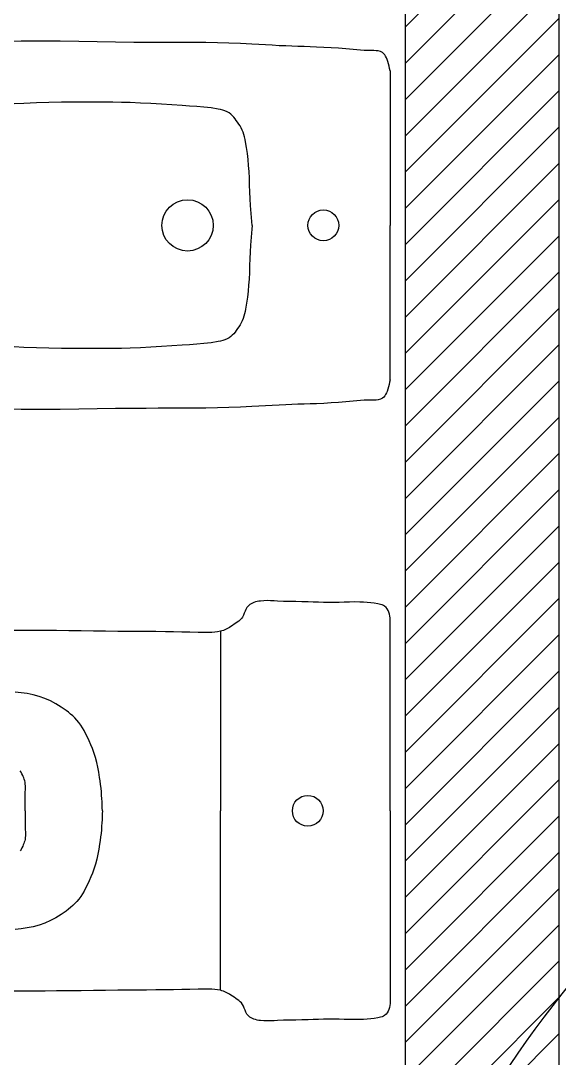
# Model space of a CAD drawing. Header units: millimetres. Extents: x -269 to 325, y -184 to 236.
# Drawn here: x -150.53 to -145.28, y 39.83 to 49.95 of the extents above; entities that cross this region are included whole.
import ezdxf

# ---------------------------------------------------------------- set-up
doc = ezdxf.new("R2010")
doc.units = ezdxf.units.MM
for name, color, linetype in [('Equipamiento', 8, 'Continuous'), ('Hatch', 8, 'Continuous'), ('muros', 5, 'Continuous')]:
    doc.layers.add(name, color=color, linetype=linetype)

# ---------------------------------------------------------------- blocks, each defined once
blk = doc.blocks.new('hhh')
for p, q in [((0.031169, 0.20248), (0.029926, 0.201845)), ((0.032669, 0.203104), (0.031169, 0.20248)), ((0.034202, 0.203608), (0.032669, 0.203104)), ((0.035762, 0.204006), (0.034202, 0.203608)), ((0.037345, 0.204313), (0.035762, 0.204006)), ((0.038951, 0.204545), (0.037345, 0.204313)), ((0.042274, 0.204827), (0.038951, 0.204545)), ((0.045593, 0.2049), (0.042274, 0.204827)), ((0.048915, 0.204825), (0.045593, 0.2049)), ((0.052234, 0.204665), (0.048915, 0.204825)), ((0.055553, 0.204484), (0.052234, 0.204665)), ((0.061512, 0.204234), (0.055553, 0.204484)), ((0.067474, 0.204074), (0.061512, 0.204234)), ((0.073436, 0.203964), (0.067474, 0.204074)), ((0.079399, 0.203864), (0.073436, 0.203964)), ((0.085361, 0.203735), (0.079399, 0.203864)), ((0.0904, 0.203584), (0.085361, 0.203735)), ((0.095439, 0.203417), (0.0904, 0.203584)), ((0.100479, 0.203266), (0.095439, 0.203417)), ((0.105522, 0.203165), (0.100479, 0.203266)), ((0.110565, 0.203147), (0.105522, 0.203165)), ((0.115646, 0.20323), (0.110565, 0.203147)), ((0.120723, 0.203372), (0.115646, 0.20323)), ((0.125801, 0.203513), (0.120723, 0.203372)), ((0.130882, 0.203596), (0.125801, 0.203513)), ((0.135963, 0.203561), (0.130882, 0.203596)), ((0.139465, 0.203439), (0.135963, 0.203561)), ((0.142959, 0.203223), (0.139465, 0.203439)), ((0.146442, 0.202903), (0.142959, 0.203223)), ((0.149917, 0.202468), (0.146442, 0.202903)), ((0.153377, 0.201907), (0.149917, 0.202468)), ((0.02325, 0.192556), (0.022476, 0.190627)), ((0.02396, 0.194513), (0.02325, 0.192556)), ((0.024761, 0.196429), (0.02396, 0.194513)), ((0.025806, 0.198234), (0.024761, 0.196429)), ((0.026683, 0.199328), (0.025806, 0.198234)), ((0.027671, 0.200284), (0.026683, 0.199328)), ((0.028759, 0.201119), (0.027671, 0.200284)), ((0.029926, 0.201845), (0.028759, 0.201119)), ((0.154769, 0.201637), (0.153377, 0.201907)), ((0.156143, 0.201308), (0.154769, 0.201637)), ((0.157482, 0.20088), (0.156143, 0.201308)), ((0.158771, 0.200311), (0.157482, 0.20088)), ((0.159996, 0.199562), (0.158771, 0.200311)), ((0.16143, 0.198312), (0.159996, 0.199562)), ((0.162567, 0.196881), (0.16143, 0.198312)), ((0.163452, 0.1953), (0.162567, 0.196881)), ((0.164135, 0.193597), (0.163452, 0.1953)), ((0.164665, 0.191801), (0.164135, 0.193597)), ((0.01493, 0.182942), (0.013374, 0.181834)), ((0.016376, 0.183961), (0.01493, 0.182942)), ((0.017799, 0.185007), (0.016376, 0.183961)), ((0.019153, 0.18613), (0.017799, 0.185007)), ((0.020397, 0.187377), (0.019153, 0.18613)), ((0.021484, 0.188798), (0.020397, 0.187377)), ((0.022476, 0.190627), (0.021484, 0.188798)), ((0.165077, 0.189904), (0.164665, 0.191801)), ((0.165344, 0.187998), (0.165077, 0.189904)), ((0.165275, 0.182224), (0.165443, 0.184158)), ((0.165275, 0.182224), (0.165275, 0.182224)), ((0.165275, 0), (0.165275, 0.182224)), ((0.165466, 0.186083), (0.165344, 0.187998)), ((0.165443, 0.184158), (0.165466, 0.186083)), ((-0.192818, 0.175802), (-0.203816, 0.175876)), ((-0.181817, 0.175762), (-0.192818, 0.175802)), ((-0.170815, 0.175729), (-0.181817, 0.175762)), ((-0.159813, 0.175673), (-0.170815, 0.175729)), ((-0.147851, 0.175565), (-0.159813, 0.175673)), ((-0.135891, 0.17542), (-0.147851, 0.175565)), ((-0.123929, 0.175259), (-0.135891, 0.17542)), ((-0.111969, 0.175104), (-0.123929, 0.175259)), ((-0.100007, 0.174976), (-0.111969, 0.175104)), ((-0.090725, 0.174905), (-0.100007, 0.174976)), ((-0.081444, 0.174845), (-0.090725, 0.174905)), ((-0.072163, 0.174781), (-0.081444, 0.174845)), ((-0.062882, 0.174693), (-0.072163, 0.174781)), ((-0.053601, 0.174566), (-0.062882, 0.174693)), ((-0.045678, 0.174419), (-0.053601, 0.174566)), ((-0.037758, 0.174254), (-0.045678, 0.174419)), ((-0.029839, 0.174097), (-0.037758, 0.174254)), ((-0.021916, 0.17397), (-0.029839, 0.174097)), ((-0.013993, 0.173899), (-0.021916, 0.17397)), ((-0.011178, 0.1739), (-0.013993, 0.173899)), ((-0.008366, 0.173961), (-0.011178, 0.1739)), ((-0.005562, 0.174133), (-0.008366, 0.173961)), ((-0.002774, 0.174468), (-0.005562, 0.174133)), ((0, 0.175017), (-0.002774, 0.174468)), ((0.001449, 0.175408), (0, 0.175017)), ((0, 0.175017), (0, 0)), ((0.002872, 0.175869), (0.001449, 0.175408)), ((0.004264, 0.1764), (0.002872, 0.175869)), ((0.005634, 0.177003), (0.004264, 0.1764)), ((0.006977, 0.177675), (0.005634, 0.177003)), ((0.008636, 0.178623), (0.006977, 0.177675)), ((0.010246, 0.17965), (0.008636, 0.178623)), ((0.011821, 0.180728), (0.010246, 0.17965)), ((0.013374, 0.181834), (0.011821, 0.180728)), ((-0.19418, 0.115098), (-0.200036, 0.115751)), ((-0.188359, 0.114237), (-0.19418, 0.115098)), ((-0.182583, 0.113077), (-0.188359, 0.114237)), ((-0.176873, 0.111528), (-0.182583, 0.113077)), ((-0.171223, 0.109511), (-0.176873, 0.111528)), ((-0.165787, 0.107088), (-0.171223, 0.109511)), ((-0.160542, 0.104296), (-0.165787, 0.107088)), ((-0.155472, 0.101171), (-0.160542, 0.104296)), ((-0.150559, 0.097748), (-0.155472, 0.101171)), ((-0.148316, 0.096053), (-0.150559, 0.097748)), ((-0.14613, 0.094291), (-0.148316, 0.096053)), ((-0.144017, 0.092446), (-0.14613, 0.094291)), ((-0.141995, 0.090501), (-0.144017, 0.092446)), ((-0.14008, 0.088436), (-0.141995, 0.090501)), ((-0.138112, 0.086025), (-0.14008, 0.088436)), ((-0.136303, 0.083509), (-0.138112, 0.086025)), ((-0.134629, 0.080906), (-0.136303, 0.083509)), ((-0.133061, 0.078233), (-0.134629, 0.080906)), ((-0.131569, 0.075507), (-0.133061, 0.078233)), ((-0.1297, 0.071864), (-0.131569, 0.075507)), ((-0.127942, 0.068173), (-0.1297, 0.071864)), ((-0.126305, 0.06443), (-0.127942, 0.068173)), ((-0.124791, 0.060632), (-0.126305, 0.06443)), ((-0.123414, 0.056775), (-0.124791, 0.060632)), ((-0.121933, 0.052028), (-0.123414, 0.056775)), ((-0.120652, 0.047235), (-0.121933, 0.052028)), ((-0.119549, 0.042399), (-0.120652, 0.047235)), ((-0.118611, 0.037526), (-0.119549, 0.042399)), ((-0.194375, 0.03759), (-0.195275, 0.039001)), ((-0.193566, 0.036113), (-0.194375, 0.03759)), ((-0.19283, 0.034591), (-0.193566, 0.036113)), ((-0.192261, 0.033315), (-0.19283, 0.034591)), ((-0.191735, 0.032024), (-0.192261, 0.033315)), ((-0.191273, 0.030712), (-0.191735, 0.032024)), ((-0.19088, 0.029375), (-0.191273, 0.030712)), ((-0.11781, 0.032622), (-0.118611, 0.037526)), ((-0.11731, 0.029077), (-0.11781, 0.032622)), ((-0.190571, 0.02801), (-0.19088, 0.029375)), ((-0.190308, 0.026136), (-0.190571, 0.02801)), ((-0.19019, 0.024258), (-0.190308, 0.026136)), ((-0.190293, 0.018612), (-0.190224, 0.020495)), ((-0.190224, 0.020495), (-0.190178, 0.022378)), ((-0.190178, 0.022378), (-0.19019, 0.024258)), ((-0.116868, 0.025526), (-0.11731, 0.029077)), ((-0.116482, 0.021968), (-0.116868, 0.025526)), ((-0.116147, 0.018405), (-0.116482, 0.021968)), ((-0.190442, 0.008168), (-0.190423, 0.010211)), ((-0.190423, 0.010211), (-0.190407, 0.011891)), ((-0.190407, 0.011891), (-0.190392, 0.013571)), ((-0.190392, 0.013571), (-0.190373, 0.015252)), ((-0.190373, 0.015252), (-0.190339, 0.016932)), ((-0.190339, 0.016932), (-0.190293, 0.018612)), ((-0.11586, 0.014837), (-0.116147, 0.018405)), ((-0.115658, 0.011872), (-0.11586, 0.014837)), ((-0.115483, 0.008907), (-0.115658, 0.011872)), ((-0.190552, 0.000001), (-0.190518, 0.002042)), ((-0.190552, 0.000001), (-0.190518, -0.002041)), ((-0.190552, 0.000001), (-0.190552, 0.000001)), ((-0.190552, 0.000001), (-0.190552, 0.000001)), ((-0.190518, 0.002042), (-0.190491, 0.004085)), ((-0.190491, 0.004085), (-0.190464, 0.006127)), ((-0.190464, 0.006127), (-0.190442, 0.008168)), ((-0.115342, 0.005939), (-0.115483, 0.008907)), ((-0.115227, 0.00297), (-0.115342, 0.005939)), ((-0.115147, 0), (-0.115227, 0.00297)), ((-0.115147, 0), (-0.115227, -0.00297)), ((-0.115147, 0), (-0.115147, 0)), ((-0.115147, 0), (-0.115147, 0)), ((-0.000004, -0.175016), (0, 0)), ((0.165275, 0), (0.165275, -0.182226)), ((-0.190518, -0.002041), (-0.190491, -0.004083)), ((-0.190491, -0.004083), (-0.190464, -0.006126)), ((-0.190464, -0.006126), (-0.190442, -0.008168)), ((-0.190442, -0.008168), (-0.190423, -0.01021)), ((-0.115483, -0.008906), (-0.115658, -0.011872)), ((-0.115342, -0.005939), (-0.115483, -0.008906)), ((-0.115227, -0.00297), (-0.115342, -0.005939)), ((-0.190423, -0.01021), (-0.190407, -0.01189)), ((-0.190407, -0.01189), (-0.190392, -0.013571)), ((-0.190392, -0.013571), (-0.190373, -0.01525)), ((-0.190373, -0.01525), (-0.190339, -0.01693)), ((-0.190339, -0.01693), (-0.190293, -0.01861)), ((-0.190293, -0.01861), (-0.190224, -0.020494)), ((-0.116147, -0.018405), (-0.116482, -0.021968)), ((-0.11586, -0.014837), (-0.116147, -0.018405)), ((-0.115658, -0.011872), (-0.11586, -0.014837)), ((-0.19088, -0.029374), (-0.191273, -0.030711)), ((-0.190571, -0.028009), (-0.19088, -0.029374)), ((-0.190308, -0.026135), (-0.190571, -0.028009)), ((-0.19019, -0.024257), (-0.190308, -0.026135)), ((-0.190224, -0.020494), (-0.190178, -0.022376)), ((-0.190178, -0.022376), (-0.19019, -0.024257)), ((-0.11731, -0.029076), (-0.11781, -0.032621)), ((-0.116868, -0.025525), (-0.11731, -0.029076)), ((-0.116482, -0.021968), (-0.116868, -0.025525)), ((-0.194375, -0.037588), (-0.195275, -0.039)), ((-0.193566, -0.036112), (-0.194375, -0.037588)), ((-0.19283, -0.03459), (-0.193566, -0.036112)), ((-0.192261, -0.033314), (-0.19283, -0.03459)), ((-0.191735, -0.032023), (-0.192261, -0.033314)), ((-0.191273, -0.030711), (-0.191735, -0.032023)), ((-0.118611, -0.037526), (-0.119549, -0.042398)), ((-0.11781, -0.032621), (-0.118611, -0.037526)), ((-0.120652, -0.047234), (-0.12193, -0.052028)), ((-0.119549, -0.042398), (-0.120652, -0.047234)), ((-0.124791, -0.060632), (-0.126305, -0.06443)), ((-0.123414, -0.056775), (-0.124791, -0.060632)), ((-0.12193, -0.052028), (-0.123414, -0.056775)), ((-0.127942, -0.068173), (-0.1297, -0.071864)), ((-0.126305, -0.06443), (-0.127942, -0.068173)), ((-0.134629, -0.080905), (-0.136303, -0.083508)), ((-0.133061, -0.078232), (-0.134629, -0.080905)), ((-0.131569, -0.075506), (-0.133061, -0.078232)), ((-0.1297, -0.071864), (-0.131569, -0.075506)), ((-0.141995, -0.0905), (-0.144017, -0.092446)), ((-0.14008, -0.088435), (-0.141995, -0.0905)), ((-0.138112, -0.086024), (-0.14008, -0.088435)), ((-0.136303, -0.083508), (-0.138112, -0.086024)), ((-0.150559, -0.097747), (-0.155472, -0.10117)), ((-0.148316, -0.096052), (-0.150559, -0.097747)), ((-0.14613, -0.094291), (-0.148316, -0.096052)), ((-0.144017, -0.092446), (-0.14613, -0.094291)), ((-0.171227, -0.10951), (-0.176877, -0.111527)), ((-0.165787, -0.107087), (-0.171227, -0.10951)), ((-0.160542, -0.104296), (-0.165787, -0.107087)), ((-0.155472, -0.10117), (-0.160542, -0.104296)), ((-0.19418, -0.115097), (-0.200039, -0.115749)), ((-0.188359, -0.114236), (-0.19418, -0.115097)), ((-0.182587, -0.113076), (-0.188359, -0.114236)), ((-0.176877, -0.111527), (-0.182587, -0.113076)), ((-0.192818, -0.175801), (-0.203816, -0.175875)), ((-0.181817, -0.175762), (-0.192818, -0.175801)), ((-0.170815, -0.175728), (-0.181817, -0.175762)), ((-0.159813, -0.175672), (-0.170815, -0.175728)), ((-0.147851, -0.175565), (-0.159813, -0.175672)), ((-0.135891, -0.17542), (-0.147851, -0.175565)), ((-0.123929, -0.175258), (-0.135891, -0.17542)), ((-0.111969, -0.175103), (-0.123929, -0.175258)), ((-0.100007, -0.174976), (-0.111969, -0.175103)), ((-0.090725, -0.174904), (-0.100007, -0.174976)), ((-0.081444, -0.174845), (-0.090725, -0.174904)), ((-0.072163, -0.17478), (-0.081444, -0.174845)), ((-0.062882, -0.174693), (-0.072163, -0.17478)), ((-0.053601, -0.174566), (-0.062882, -0.174693)), ((-0.045678, -0.174418), (-0.053601, -0.174566)), ((-0.037758, -0.174253), (-0.045678, -0.174418)), ((-0.029839, -0.174095), (-0.037758, -0.174253)), ((-0.021916, -0.17397), (-0.029839, -0.174095)), ((-0.013993, -0.173899), (-0.021916, -0.17397)), ((-0.011178, -0.1739), (-0.013993, -0.173899)), ((-0.008366, -0.173961), (-0.011178, -0.1739)), ((-0.005566, -0.174133), (-0.008366, -0.173961)), ((-0.002778, -0.174468), (-0.005566, -0.174133)), ((-0.000004, -0.175016), (-0.002778, -0.174468)), ((0.001445, -0.175407), (-0.000004, -0.175016)), ((0.002868, -0.175869), (0.001445, -0.175407)), ((0.004264, -0.1764), (0.002868, -0.175869)), ((0.005634, -0.177002), (0.004264, -0.1764)), ((0.006977, -0.177675), (0.005634, -0.177002)), ((0.008636, -0.178623), (0.006977, -0.177675)), ((0.010246, -0.17965), (0.008636, -0.178623)), ((0.011821, -0.180728), (0.010246, -0.17965)), ((0.013374, -0.181834), (0.011821, -0.180728)), ((0.01493, -0.182942), (0.013374, -0.181834)), ((0.016376, -0.18396), (0.01493, -0.182942)), ((0.017799, -0.185007), (0.016376, -0.18396)), ((0.019153, -0.18613), (0.017799, -0.185007)), ((0.020397, -0.187377), (0.019153, -0.18613)), ((0.021484, -0.188798), (0.020397, -0.187377)), ((0.022476, -0.190627), (0.021484, -0.188798)), ((0.023246, -0.192556), (0.022476, -0.190627)), ((0.164661, -0.191802), (0.164131, -0.193597)), ((0.165073, -0.189905), (0.164661, -0.191802)), ((0.16534, -0.187999), (0.165073, -0.189905)), ((0.165275, -0.182226), (0.165439, -0.184159)), ((0.165275, -0.182226), (0.165275, -0.182226)), ((0.165462, -0.186084), (0.16534, -0.187999)), ((0.165439, -0.184159), (0.165462, -0.186084)), ((0.02396, -0.194513), (0.023246, -0.192556)), ((0.024761, -0.196429), (0.02396, -0.194513)), ((0.025802, -0.198234), (0.024761, -0.196429)), ((0.026683, -0.199328), (0.025802, -0.198234)), ((0.027671, -0.200285), (0.026683, -0.199328)), ((0.028755, -0.201119), (0.027671, -0.200285)), ((0.029926, -0.201846), (0.028755, -0.201119)), ((0.031169, -0.20248), (0.029926, -0.201846)), ((0.153377, -0.201907), (0.149917, -0.202468)), ((0.154769, -0.201638), (0.153377, -0.201907)), ((0.156147, -0.201309), (0.154769, -0.201638)), ((0.157482, -0.200881), (0.156147, -0.201309)), ((0.158771, -0.200312), (0.157482, -0.200881)), ((0.159996, -0.199563), (0.158771, -0.200312)), ((0.16143, -0.198312), (0.159996, -0.199563)), ((0.162567, -0.196882), (0.16143, -0.198312)), ((0.163452, -0.1953), (0.162567, -0.196882)), ((0.164131, -0.193597), (0.163452, -0.1953)), ((0.032669, -0.203103), (0.031169, -0.20248)), ((0.034202, -0.203607), (0.032669, -0.203103)), ((0.035762, -0.204006), (0.034202, -0.203607)), ((0.037345, -0.204314), (0.035762, -0.204006)), ((0.038951, -0.204545), (0.037345, -0.204314)), ((0.042274, -0.204828), (0.038951, -0.204545)), ((0.045593, -0.204901), (0.042274, -0.204828)), ((0.048915, -0.204826), (0.045593, -0.204901)), ((0.052234, -0.204666), (0.048915, -0.204826)), ((0.055553, -0.204484), (0.052234, -0.204666)), ((0.061512, -0.204234), (0.055553, -0.204484)), ((0.06747, -0.204074), (0.061512, -0.204234)), ((0.073432, -0.203964), (0.06747, -0.204074)), ((0.079395, -0.203864), (0.073432, -0.203964)), ((0.085357, -0.203735), (0.079395, -0.203864)), ((0.090396, -0.203584), (0.085357, -0.203735)), ((0.095439, -0.203417), (0.090396, -0.203584)), ((0.100479, -0.203266), (0.095439, -0.203417)), ((0.105522, -0.203165), (0.100479, -0.203266)), ((0.110565, -0.203147), (0.105522, -0.203165)), ((0.115646, -0.203231), (0.110565, -0.203147)), ((0.120723, -0.203372), (0.115646, -0.203231)), ((0.125801, -0.203514), (0.120723, -0.203372)), ((0.130882, -0.203596), (0.125801, -0.203514)), ((0.135963, -0.203561), (0.130882, -0.203596)), ((0.139465, -0.20344), (0.135963, -0.203561)), ((0.142959, -0.203224), (0.139465, -0.20344)), ((0.146442, -0.202904), (0.142959, -0.203224)), ((0.149917, -0.202468), (0.146442, -0.202904))]:
    blk.add_line(p, q)
blk.add_circle((0.085075, 0), 0.015)
blk = doc.blocks.new('dgfd')
for p, q in [((-0.359597, 0.17945), (-0.369679, 0.179153)), ((-0.349511, 0.179603), (-0.359597, 0.17945)), ((-0.339417, 0.179648), (-0.349511, 0.179603)), ((-0.321457, 0.179551), (-0.339417, 0.179648)), ((-0.303498, 0.179305), (-0.321457, 0.179551)), ((-0.285538, 0.178988), (-0.303498, 0.179305)), ((-0.267582, 0.17868), (-0.285538, 0.178988)), ((-0.249623, 0.178461), (-0.267582, 0.17868)), ((-0.237862, 0.178395), (-0.249623, 0.178461)), ((-0.226101, 0.178372), (-0.237862, 0.178395)), ((-0.214344, 0.178363), (-0.226101, 0.178372)), ((-0.202584, 0.17834), (-0.214344, 0.178363)), ((-0.190823, 0.178275), (-0.202584, 0.17834)), ((-0.179581, 0.178147), (-0.190823, 0.178275)), ((-0.168339, 0.177941), (-0.179581, 0.178147)), ((-0.157101, 0.17764), (-0.168339, 0.177941)), ((-0.145863, 0.177234), (-0.157101, 0.17764)), ((-0.134633, 0.176707), (-0.145863, 0.177234)), ((-0.128033, 0.17634), (-0.134633, 0.176707)), ((-0.121437, 0.17595), (-0.128033, 0.17634)), ((-0.114842, 0.175562), (-0.121437, 0.17595)), ((-0.108242, 0.175202), (-0.114842, 0.175562)), ((-0.101643, 0.174891), (-0.108242, 0.175202)), ((-0.095684, 0.174667), (-0.101643, 0.174891)), ((-0.089726, 0.17448), (-0.095684, 0.174667)), ((-0.083767, 0.174304), (-0.089726, 0.17448)), ((-0.077809, 0.174118), (-0.083767, 0.174304)), ((-0.07185, 0.173895), (-0.077809, 0.174118)), ((-0.064682, 0.173553), (-0.07185, 0.173895)), ((-0.057522, 0.173131), (-0.064682, 0.173553)), ((-0.050366, 0.172637), (-0.057522, 0.173131)), ((-0.043213, 0.172079), (-0.050366, 0.172637)), ((-0.036065, 0.171461), (-0.043213, 0.172079)), ((-0.032433, 0.171133), (-0.036065, 0.171461)), ((-0.028798, 0.170825), (-0.032433, 0.171133)), ((-0.025162, 0.170569), (-0.028798, 0.170825)), ((-0.021523, 0.170397), (-0.025162, 0.170569)), ((-0.017872, 0.170343), (-0.021523, 0.170397)), ((-0.015725, 0.170364), (-0.017872, 0.170343)), ((-0.013588, 0.170321), (-0.015725, 0.170364)), ((-0.011486, 0.170081), (-0.013588, 0.170321)), ((-0.009442, 0.169508), (-0.011486, 0.170081)), ((-0.007485, 0.168474), (-0.009442, 0.169508)), ((-0.006199, 0.167406), (-0.007485, 0.168474)), ((-0.00515, 0.166174), (-0.006199, 0.167406)), ((-0.004288, 0.164814), (-0.00515, 0.166174)), ((-0.003563, 0.163359), (-0.004288, 0.164814)), ((-0.002926, 0.161844), (-0.003563, 0.163359)), ((-0.002121, 0.159657), (-0.002926, 0.161844)), ((-0.001427, 0.157442), (-0.002121, 0.159657)), ((-0.00084, 0.155198), (-0.001427, 0.157442)), ((-0.000367, 0.152926), (-0.00084, 0.155198)), ((0, 0.150625), (-0.000367, 0.152926)), ((0, 0.150625), (0, 0.150625)), ((0, 0.150625), (0, 0)), ((-0.357014, 0.118962), (-0.366566, 0.118355)), ((-0.34478, 0.119517), (-0.357014, 0.118962)), ((-0.332539, 0.119864), (-0.34478, 0.119517)), ((-0.320298, 0.120053), (-0.332539, 0.119864)), ((-0.308052, 0.120135), (-0.320298, 0.120053)), ((-0.295807, 0.12016), (-0.308052, 0.120135)), ((-0.287327, 0.120165), (-0.295807, 0.12016)), ((-0.278843, 0.120144), (-0.287327, 0.120165)), ((-0.270363, 0.120073), (-0.278843, 0.120144)), ((-0.261887, 0.119928), (-0.270363, 0.120073)), ((-0.253407, 0.119684), (-0.261887, 0.119928)), ((-0.243241, 0.119244), (-0.253407, 0.119684)), ((-0.233086, 0.118679), (-0.243241, 0.119244)), ((-0.222931, 0.118041), (-0.233086, 0.118679)), ((-0.21278, 0.117381), (-0.222931, 0.118041)), ((-0.202626, 0.11675), (-0.21278, 0.117381)), ((-0.195565, 0.116337), (-0.202626, 0.11675)), ((-0.188504, 0.115877), (-0.195565, 0.116337)), ((-0.181462, 0.115278), (-0.188504, 0.115877)), ((-0.174439, 0.114455), (-0.181462, 0.115278)), ((-0.167447, 0.11332), (-0.174439, 0.114455)), ((-0.165234, 0.112873), (-0.167447, 0.11332)), ((-0.163048, 0.112336), (-0.165234, 0.112873)), ((-0.160916, 0.111656), (-0.163048, 0.112336)), ((-0.158852, 0.110778), (-0.160916, 0.111656)), ((-0.156872, 0.109651), (-0.158852, 0.110778)), ((-0.15524, 0.108433), (-0.156872, 0.109651)), ((-0.153759, 0.107068), (-0.15524, 0.108433)), ((-0.152401, 0.105588), (-0.153759, 0.107068)), ((-0.151131, 0.104023), (-0.152401, 0.105588)), ((-0.149918, 0.102405), (-0.151131, 0.104023)), ((-0.148629, 0.100604), (-0.149918, 0.102405)), ((-0.147389, 0.098772), (-0.148629, 0.100604)), ((-0.146222, 0.096897), (-0.147389, 0.098772)), ((-0.145146, 0.094965), (-0.146222, 0.096897)), ((-0.144181, 0.092967), (-0.145146, 0.094965)), ((-0.143284, 0.09075), (-0.144181, 0.092967)), ((-0.142533, 0.088492), (-0.143284, 0.09075)), ((-0.141892, 0.0862), (-0.142533, 0.088492)), ((-0.141343, 0.083882), (-0.141892, 0.0862)), ((-0.140854, 0.081546), (-0.141343, 0.083882)), ((-0.139821, 0.075782), (-0.140854, 0.081546)), ((-0.138993, 0.069995), (-0.139821, 0.075782)), ((-0.138337, 0.064187), (-0.138993, 0.069995)), ((-0.137829, 0.058361), (-0.138337, 0.064187)), ((-0.137444, 0.052522), (-0.137829, 0.058361)), ((-0.13712, 0.045883), (-0.137444, 0.052522)), ((-0.136872, 0.039239), (-0.13712, 0.045883)), ((-0.136647, 0.032595), (-0.136872, 0.039239)), ((-0.136391, 0.025953), (-0.136647, 0.032595)), ((-0.136063, 0.019313), (-0.136391, 0.025953)), ((-0.135815, 0.015443), (-0.136063, 0.019313)), ((-0.135525, 0.011577), (-0.135815, 0.015443)), ((-0.135193, 0.007715), (-0.135525, 0.011577)), ((-0.134816, 0.003855), (-0.135193, 0.007715)), ((-0.134396, 0), (-0.134816, 0.003855)), ((-0.134396, 0), (-0.134816, -0.003854)), ((-0.134396, 0), (-0.134396, 0)), ((-0.134396, 0), (-0.134396, 0)), ((0, -0.150624), (0, 0)), ((-0.135193, -0.007714), (-0.135525, -0.011576)), ((-0.134816, -0.003854), (-0.135193, -0.007714)), ((-0.136063, -0.019312), (-0.136391, -0.025952)), ((-0.135815, -0.015442), (-0.136063, -0.019312)), ((-0.135525, -0.011576), (-0.135815, -0.015442)), ((-0.136391, -0.025952), (-0.136647, -0.032594)), ((-0.136872, -0.039239), (-0.13712, -0.045881)), ((-0.136647, -0.032594), (-0.136872, -0.039239)), ((-0.13712, -0.045881), (-0.137444, -0.052521)), ((-0.137829, -0.058361), (-0.138337, -0.064186)), ((-0.137444, -0.052521), (-0.137829, -0.058361)), ((-0.138993, -0.069994), (-0.139821, -0.075781)), ((-0.138337, -0.064186), (-0.138993, -0.069994)), ((-0.139821, -0.075781), (-0.140854, -0.081545)), ((-0.143284, -0.090749), (-0.144181, -0.092967)), ((-0.142529, -0.088491), (-0.143284, -0.090749)), ((-0.141892, -0.086199), (-0.142529, -0.088491)), ((-0.141343, -0.083881), (-0.141892, -0.086199)), ((-0.140854, -0.081545), (-0.141343, -0.083881)), ((-0.148629, -0.100604), (-0.149918, -0.102404)), ((-0.147389, -0.098772), (-0.148629, -0.100604)), ((-0.146222, -0.096896), (-0.147389, -0.098772)), ((-0.145146, -0.094965), (-0.146222, -0.096896)), ((-0.144181, -0.092967), (-0.145146, -0.094965)), ((-0.158852, -0.110777), (-0.160916, -0.111654)), ((-0.156872, -0.10965), (-0.158852, -0.110777)), ((-0.15524, -0.108433), (-0.156872, -0.10965)), ((-0.153759, -0.107068), (-0.15524, -0.108433)), ((-0.152401, -0.105588), (-0.153759, -0.107068)), ((-0.151131, -0.104022), (-0.152401, -0.105588)), ((-0.149918, -0.102404), (-0.151131, -0.104022)), ((-0.357014, -0.11896), (-0.366566, -0.118353)), ((-0.34478, -0.119516), (-0.357014, -0.11896)), ((-0.332539, -0.119862), (-0.34478, -0.119516)), ((-0.320298, -0.120051), (-0.332539, -0.119862)), ((-0.308052, -0.120133), (-0.320298, -0.120051)), ((-0.295807, -0.120159), (-0.308052, -0.120133)), ((-0.287327, -0.120164), (-0.295807, -0.120159)), ((-0.278847, -0.120143), (-0.287327, -0.120164)), ((-0.270367, -0.120072), (-0.278847, -0.120143)), ((-0.261887, -0.119926), (-0.270367, -0.120072)), ((-0.253411, -0.119682), (-0.261887, -0.119926)), ((-0.243245, -0.119242), (-0.253411, -0.119682)), ((-0.233086, -0.118678), (-0.243245, -0.119242)), ((-0.222931, -0.118041), (-0.233086, -0.118678)), ((-0.21278, -0.117381), (-0.222931, -0.118041)), ((-0.202626, -0.116749), (-0.21278, -0.117381)), ((-0.195565, -0.116337), (-0.202626, -0.116749)), ((-0.188504, -0.115875), (-0.195565, -0.116337)), ((-0.181462, -0.115277), (-0.188504, -0.115875)), ((-0.174439, -0.114454), (-0.181462, -0.115277)), ((-0.167447, -0.113319), (-0.174439, -0.114454)), ((-0.165234, -0.112871), (-0.167447, -0.113319)), ((-0.163048, -0.112334), (-0.165234, -0.112871)), ((-0.160916, -0.111654), (-0.163048, -0.112334)), ((0, -0.150624), (-0.000367, -0.152925)), ((0, -0.150624), (0, -0.150624)), ((-0.002926, -0.161843), (-0.003563, -0.163359)), ((-0.002121, -0.159657), (-0.002926, -0.161843)), ((-0.001427, -0.157442), (-0.002121, -0.159657)), ((-0.00084, -0.155198), (-0.001427, -0.157442)), ((-0.000367, -0.152925), (-0.00084, -0.155198)), ((-0.036065, -0.171461), (-0.043213, -0.172078)), ((-0.032433, -0.171133), (-0.036065, -0.171461)), ((-0.028798, -0.170824), (-0.032433, -0.171133)), ((-0.025162, -0.170568), (-0.028798, -0.170824)), ((-0.021523, -0.170396), (-0.025162, -0.170568)), ((-0.017872, -0.170342), (-0.021523, -0.170396)), ((-0.015725, -0.170364), (-0.017872, -0.170342)), ((-0.013588, -0.17032), (-0.015725, -0.170364)), ((-0.011486, -0.17008), (-0.013588, -0.17032)), ((-0.009442, -0.169509), (-0.011486, -0.17008)), ((-0.007485, -0.168473), (-0.009442, -0.169509)), ((-0.006199, -0.167405), (-0.007485, -0.168473)), ((-0.00515, -0.166174), (-0.006199, -0.167405)), ((-0.004288, -0.164814), (-0.00515, -0.166174)), ((-0.003563, -0.163359), (-0.004288, -0.164814)), ((-0.359597, -0.179449), (-0.369683, -0.179151)), ((-0.349511, -0.179602), (-0.359597, -0.179449)), ((-0.339417, -0.179646), (-0.349511, -0.179602)), ((-0.321457, -0.179549), (-0.339417, -0.179646)), ((-0.303498, -0.179302), (-0.321457, -0.179549)), ((-0.285538, -0.178986), (-0.303498, -0.179302)), ((-0.267582, -0.178678), (-0.285538, -0.178986)), ((-0.249623, -0.178459), (-0.267582, -0.178678)), ((-0.237862, -0.178393), (-0.249623, -0.178459)), ((-0.226101, -0.17837), (-0.237862, -0.178393)), ((-0.214344, -0.178362), (-0.226101, -0.17837)), ((-0.202584, -0.178339), (-0.214344, -0.178362)), ((-0.190823, -0.178274), (-0.202584, -0.178339)), ((-0.179581, -0.178146), (-0.190823, -0.178274)), ((-0.168339, -0.17794), (-0.179581, -0.178146)), ((-0.157101, -0.17764), (-0.168339, -0.17794)), ((-0.145863, -0.177233), (-0.157101, -0.17764)), ((-0.134633, -0.176706), (-0.145863, -0.177233)), ((-0.128033, -0.176339), (-0.134633, -0.176706)), ((-0.121437, -0.175949), (-0.128033, -0.176339)), ((-0.114842, -0.175562), (-0.121437, -0.175949)), ((-0.108242, -0.175201), (-0.114842, -0.175562)), ((-0.101643, -0.17489), (-0.108242, -0.175201)), ((-0.095684, -0.174667), (-0.101643, -0.17489)), ((-0.089726, -0.174479), (-0.095684, -0.174667)), ((-0.083767, -0.174305), (-0.089726, -0.174479)), ((-0.077809, -0.174118), (-0.083767, -0.174305)), ((-0.07185, -0.173895), (-0.077809, -0.174118)), ((-0.064682, -0.173553), (-0.07185, -0.173895)), ((-0.057522, -0.173131), (-0.064682, -0.173553)), ((-0.050366, -0.172637), (-0.057522, -0.173131)), ((-0.043213, -0.172078), (-0.050366, -0.172637))]:
    blk.add_line(p, q)
for centre, radius in [((-0.1974, 0), 0.025), ((-0.064999, 0), 0.015)]:
    blk.add_circle(centre, radius)

msp = doc.modelspace()

# ---------------------------------------------------------------- hatches: boundary and pattern name
at = {"layer": 'Hatch'}
h = msp.add_hatch(dxfattribs=at)
h.set_pattern_fill('ANSI31', color=256, scale=2, style=0)
h.set_pattern_definition([(45, (-1450.53732, -476.0581), (-0.176776695, 0.176776695), [])])
h.paths.add_polyline_path([(-146.775, 57.59), (-146.775, 29.54), (-153.775, 29.54), (-153.775, 28.04), (-145.275, 28.04), (-145.275, 59.59), (-155.775, 59.59), (-155.775, 57.59)])

# ---------------------------------------------------------------- linework, layer by layer
at = {"color": 3}
msp.add_arc((-136.405, 33.442), 11.29, 72.2511, 166.6285, dxfattribs=at)
at = {"layer": 'muros'}
for p, q in [((-145.275, 28.04), (-145.275, 59.59)), ((-146.775, 29.54), (-146.775, 57.59))]:
    msp.add_line(p, q, dxfattribs=at)

# ---------------------------------------------------------------- block references
at = {"layer": 'Equipamiento', "xscale": 10, "yscale": 10, "zscale": 10}
for name, p in [('dgfd', (-146.925, 47.952)), ('hhh', (-148.578, 42.244))]:
    msp.add_blockref(name, p, dxfattribs=at)

doc.saveas('drawing.dxf')
